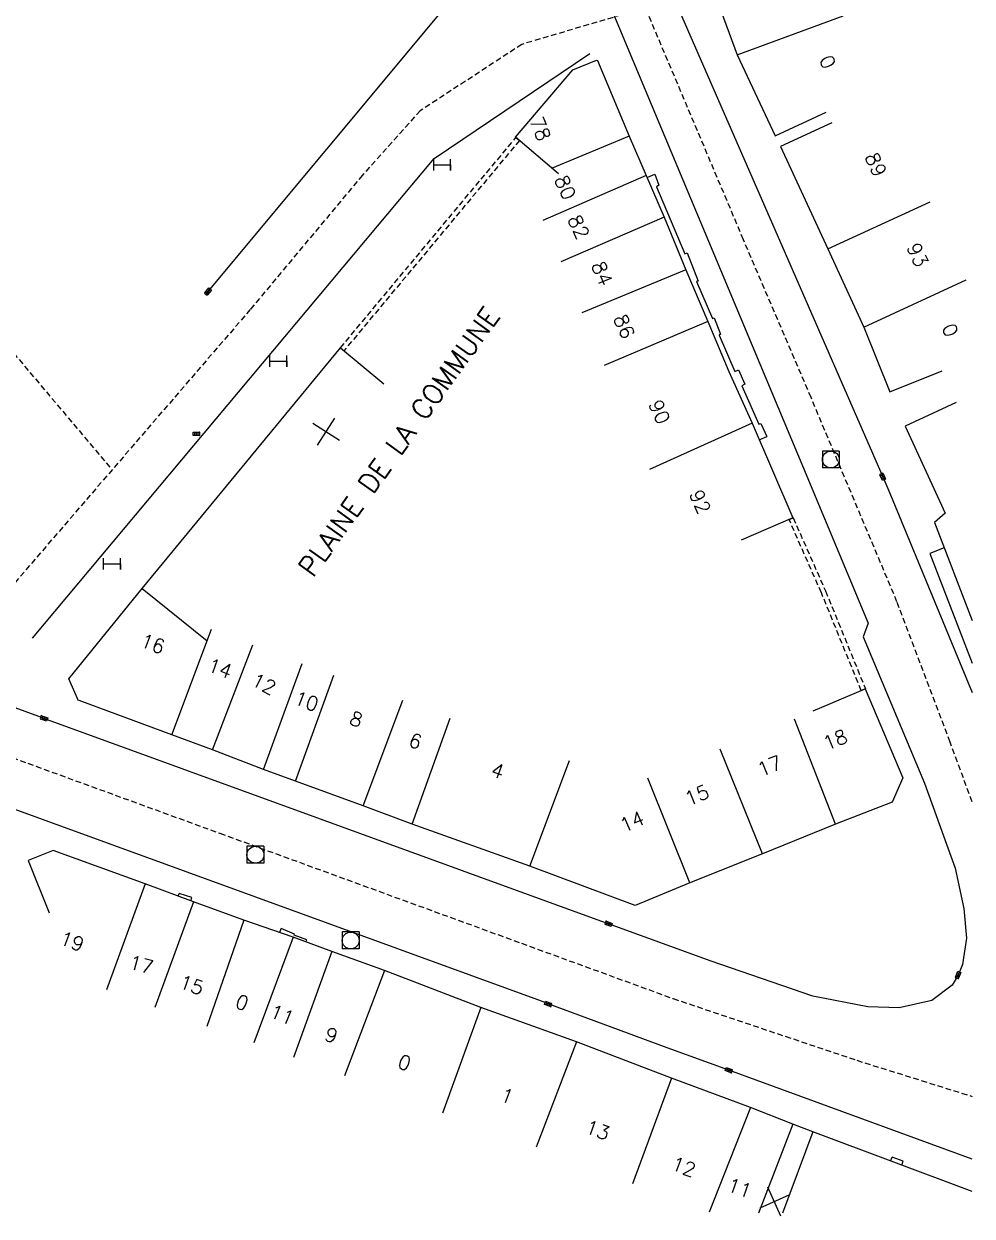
# Model space of a CAD drawing. Header units: millimetres. Extents: x 113000 to 114001, y 121999 to 123000.
# Drawn here: x 113915.8 to 114000, y 121999.7 to 122105.6 of the extents above; entities that cross this region are included whole.
import ezdxf
from ezdxf.enums import TextEntityAlignment as Align

# ---------------------------------------------------------------- set-up
doc = ezdxf.new("R2010")
doc.units = ezdxf.units.MM
doc.linetypes.add('DASHED', pattern=[0.75, 0.5, -0.25])
doc.layers.get('0').update_dxf_attribs({"linetype": 'CONTINUOUS'})
for name, color, linetype in [('W0001', 6, 'DASHED'), ('W0008', 7, 'CONTINUOUS'), ('W0100', 7, 'CONTINUOUS'), ('W0105', 7, 'CONTINUOUS'), ('W0112', 1, 'DASHED'), ('W0400', 7, 'CONTINUOUS'), ('W0420', 7, 'CONTINUOUS'), ('W0989', 7, 'CONTINUOUS'), ('W0991', 7, 'CONTINUOUS'), ('W1102', 7, 'CONTINUOUS'), ('W1474', 7, 'CONTINUOUS')]:
    doc.layers.add(name, color=color, linetype=linetype)
doc.styles.get("Standard").update_dxf_attribs({"font": 'romans.shx', "width": 0.85})

# ---------------------------------------------------------------- blocks, each defined once
blk = doc.blocks.new('T420')
for p, q in [((0.75, 0.75), (-0.75, 0.75)), ((-0.75, 0.75), (-0.75, -0.75)), ((0.75, 0.75), (0.75, -0.75)), ((0.75, -0.75), (-0.75, -0.75))]:
    blk.add_line(p, q)
blk.add_ellipse((0, 0), major_axis=(-0.53, 0.53), ratio=1, start_param=3.926991, end_param=10.210176)
blk = doc.blocks.new('T400')
for p, q in [((-0.15, 0.3), (0.15, 0.3)), ((-0.15, -0.25), (-0.15, 0.3)), ((-0.15, 0.15), (0.15, 0.15)), ((-0.15, 0), (0.15, 0)), ((0.15, 0.3), (0.15, -0.25)), ((-0.15, -0.15), (0.15, -0.15)), ((-0.15, -0.25), (-0.15, -0.3)), ((-0.15, -0.3), (0.15, -0.3)), ((0.15, -0.3), (0.15, -0.25))]:
    blk.add_line(p, q)
blk = doc.blocks.new('t991o')
at = {"color": 0, "linetype": 'Continuous'}
for p, q in [((-1, 1), (1, -1)), ((-1, -1), (1, 1))]:
    blk.add_line(p, q, dxfattribs=at)
blk = doc.blocks.new('T1474')
at = {"color": 0, "linetype": 'Continuous', "flags": 128}
for points in [[(-0.75, -0.5), (-0.75, 0.5)], [(-0.75, 0), (0.75, 0)], [(0.75, 0), (0.75, -0.5), (0.75, 0.5)]]:
    blk.add_lwpolyline(points, dxfattribs=at)

msp = doc.modelspace()

# ---------------------------------------------------------------- linework, layer by layer
at = {"layer": 'W0001'}
for points in [[(114000, 122036.52), (113998.04, 122041.82), (113993.33, 122054.28), (113985.7, 122072.4), (113979.71, 122086.41), (113971.01, 122106.99), (113967.37, 122115.67), (113962.56, 122127.03), (113953.88, 122147.77), (113942.28, 122175.29), (113932.93, 122195.54), (113925.58, 122210.36), (113911.71, 122235.54), (113900.22, 122254.61), (113890.61, 122268.58), (113885.42, 122274.87), (113880.54, 122280.28), (113865.2, 122294.71), (113852.23, 122306.45), (113838.23, 122318.29), (113828.68, 122325.59)], [(113948.08, 122161.53), (113939.36, 122159.41), (113929.77, 122160.25), (113915.19, 122160.54), (113904.72, 122155.6), (113894.99, 122143.12), (113892.45, 122092.62), (113906.24, 122086.66), (113923.68, 122065.98)], [(113971.01, 122106.99), (113960.05, 122103.75), (113951.03, 122097.86), (113945.9, 122092.14), (113935.94, 122080.21), (113911.43, 122051.76), (113908.31, 122042.82)], [(113892.26, 122048.67), (113933.25, 122033.72), (113973.47, 122019.05), (113989.76, 122013.57), (114000, 122010.37)]]:
    msp.add_lwpolyline(points, dxfattribs=at)
at = {"layer": 'W0008'}
for points in [[(113935.33, 122184.29), (113940.29, 122173.12), (113966.48, 122110.52), (113967.65, 122107.72), (113985.04, 122066.12), (113990.77, 122052.38), (113990.33, 122051.15), (113995.78, 122038.18), (113998.48, 122030.64), (113999.25, 122027.06), (113999.49, 122024.4), (113999.13, 122022.09), (113998.75, 122021.14), (113998.23, 122020.24), (113996.43, 122018.88), (113993.51, 122018.24), (113990.74, 122018.32), (113985.87, 122019.25), (113976.74, 122022.41), (113967.73, 122025.69), (113967.05, 122025.91), (113917.63, 122043.92), (113917.18, 122044.09), (113893.62, 122052.7)], [(113976.04, 122111.95), (113974.37, 122110.68), (113973.78, 122109.99), (113973.6, 122109.74), (113973.51, 122108.96), (113973.68, 122107.63), (113973.83, 122107.16), (113992.06, 122065.36), (113992.62, 122064.12), (114000, 122046.22)], [(113963.39, 122109.58), (113956.85, 122106.86), (113955.62, 122106.68), (113954.97, 122106.9), (113953.77, 122107.66), (113953.24, 122107.07), (113932.18, 122081.8), (113931.98, 122081.53)], [(113916.61, 122051.03), (113952.26, 122093.62), (113966.07, 122102.95)], [(114000, 122004.79), (113978.41, 122012.7), (113972.93, 122014.69), (113962.38, 122018.57), (113961.77, 122018.81), (113911.07, 122037.28), (113910.39, 122037.54), (113890.9, 122044.65)]]:
    msp.add_lwpolyline(points, dxfattribs=at)
at = {"layer": 'W0100'}
for points in [[(113980.88, 122113.09), (113976.02, 122111.34), (113979.16, 122102.83), (113982.52, 122095.63), (113987.05, 122097.74)], [(113963.3, 122092.27), (113959.49, 122095.51), (113964.57, 122101.49), (113966.67, 122102.33)], [(113966.67, 122102.33), (113966.74, 122102.32), (113969.55, 122095.6), (113971.07, 122092.11), (113972.68, 122088.4), (113974.6, 122083.73), (113976.54, 122079.16), (113978.4, 122074.71), (113980.47, 122070.12), (113984.1, 122061.72), (113979.51, 122059.74)], [(113987.54, 122096.78), (113983, 122094.69), (113987.2, 122085.59), (113990.4, 122078.66), (113992.71, 122072.9), (113997.35, 122074.76)], [(113920.71, 122045.47), (113919.83, 122047.42), (113926.35, 122055.45), (113943.94, 122076.81), (113947.8, 122073.63)], [(113998.59, 122071.96), (113994.05, 122069.86), (113997.62, 122062.13), (113996.65, 122061.32), (114000, 122052.61)], [(113985.89, 122044.58), (113990.5, 122046.54), (113993.85, 122038.63), (113992.9, 122036.49), (113987.88, 122034.53), (113981.4, 122031.91), (113974.94, 122029.31), (113970.11, 122027.3), (113960.76, 122030.8), (113950.31, 122034.54), (113945.96, 122036.17), (113939.95, 122038.36), (113937.13, 122039.38), (113932.6, 122041.12), (113928.99, 122042.46), (113920.75, 122045.5)], [(114000, 122001.92), (113985.86, 122007.22), (113984.09, 122007.9), (113980.34, 122009.38), (113973.33, 122011.98), (113964.88, 122015.21), (113956.4, 122018.27), (113947.85, 122021.54), (113943.18, 122023.23), (113939.74, 122024.49), (113935.38, 122026.02), (113930.91, 122027.65), (113926.6, 122029.23), (113918.45, 122032.19), (113916.24, 122031.32), (113918.09, 122026.67)]]:
    msp.add_lwpolyline(points, dxfattribs=at)
at = {"layer": 'W0105'}
for p, q in [((113971.21, 122091.96), (113971.85, 122092.22)), ((113981.11, 122068.64), (113981.78, 122068.93)), ((113997.53, 122059.05), (113996.25, 122058.56)), ((113996.25, 122058.56), (114000, 122048.81)), ((113929.55, 122028.15), (113929.64, 122028.39)), ((113930.77, 122028.01), (113929.64, 122028.39)), ((113930.67, 122027.74), (113930.77, 122028.01)), ((113938.55, 122024.91), (113938.68, 122025.28)), ((113940.88, 122024.1), (113940.95, 122024.27)), ((113992.76, 122004.63), (113992.89, 122004.97)), ((113993.88, 122004.61), (113992.89, 122004.97)), ((113993.75, 122004.26), (113993.88, 122004.61))]:
    msp.add_line(p, q, dxfattribs=at)
for points in [[(113971.85, 122092.22), (113972.2, 122091.26), (113971.98, 122091.11), (113974.49, 122085.15), (113974.71, 122085.25), (113975.7, 122082.74), (113975.53, 122082.7), (113976.95, 122079.42), (113977.12, 122079.48), (113977.68, 122078.02), (113977.55, 122077.95), (113978.94, 122074.7), (113979.27, 122074.87), (113979.84, 122073.6), (113979.56, 122073.45), (113981.08, 122070.04), (113981.25, 122070.1), (113981.78, 122068.93)], [(113940.95, 122024.27), (113939.84, 122024.67), (113939.87, 122024.78), (113938.68, 122025.28)]]:
    msp.add_lwpolyline(points, dxfattribs=at)
at = {"layer": 'W0112'}
for p, q in [((113943.94, 122076.81), (113959.52, 122095.48)), ((113959.52, 122095.48), (113959.83, 122095.22)), ((113984.12, 122061.72), (113986.99, 122055.23)), ((113986.99, 122055.23), (113990.53, 122046.54))]:
    msp.add_line(p, q, dxfattribs=at)
for points in [[(113959.83, 122095.22), (113944.25, 122076.55), (113943.94, 122076.81)], [(113986.62, 122055.07), (113983.76, 122061.56), (113984.12, 122061.72)], [(113990.53, 122046.54), (113990.16, 122046.39), (113986.62, 122055.07)]]:
    msp.add_lwpolyline(points, dxfattribs=at)
at = {"layer": 'W1102'}
for p, q in [((113979.16, 122102.83), (113988.54, 122106.29)), ((113969.55, 122095.6), (113962.73, 122092.76)), ((113971.07, 122092.11), (113961.91, 122088.1)), ((113987.2, 122085.59), (113996.28, 122089.78)), ((113972.68, 122088.4), (113963.5, 122084.43)), ((113974.6, 122083.73), (113965.35, 122079.93)), ((113990.4, 122078.66), (113999.48, 122082.85)), ((113976.54, 122079.16), (113967.34, 122075.25)), ((113980.47, 122070.12), (113971.36, 122066.01)), ((113926.35, 122055.45), (113932.11, 122050.79)), ((113928.99, 122042.46), (113932.5, 122051.83)), ((113932.6, 122041.12), (113936.17, 122050.46)), ((113937.13, 122039.38), (113940.55, 122048.78)), ((113939.95, 122038.36), (113943.37, 122047.76)), ((113945.96, 122036.17), (113949.48, 122045.53)), ((113950.31, 122034.54), (113953.68, 122043.95)), ((113987.88, 122034.53), (113984.25, 122043.85)), ((113981.4, 122031.91), (113977.65, 122041.18)), ((113960.76, 122030.8), (113964.27, 122040.17)), ((113974.94, 122029.31), (113971.21, 122038.6)), ((113926.6, 122029.23), (113923.17, 122019.83)), ((113930.91, 122027.65), (113927.47, 122018.26)), ((113935.38, 122026.02), (113932.09, 122016.58)), ((113939.74, 122024.49), (113936.27, 122015.12)), ((113943.18, 122023.23), (113939.78, 122013.82)), ((113947.85, 122021.54), (113944.29, 122012.2)), ((113956.4, 122018.27), (113953, 122008.87)), ((113964.88, 122015.21), (113961.31, 122005.87)), ((113973.33, 122011.98), (113969.85, 122002.61)), ((113980.34, 122009.38), (113976.67, 122000.08)), ((113984.09, 122007.9), (113981.03, 122000)), ((113985.86, 122007.22), (113983.16, 122000))]:
    msp.add_line(p, q, dxfattribs=at)

# ---------------------------------------------------------------- block references
at = {"layer": 'W0400'}
for p, rotation in [((113932.18, 122081.8), 320.1799105365523), ((113931.18, 122069.19), 90), ((113992.06, 122065.36), 203.5641288717942), ((113917.63, 122043.92), 249.9773219312026), ((113967.73, 122025.69), 249.9821315776241), ((113998.75, 122021.14), 338.1124326291981), ((113962.38, 122018.57), 69.80225795786424), ((113978.41, 122012.7), 69.88304323907235)]:
    msp.add_blockref('T400', p, dxfattribs=dict(at, rotation=rotation))
at = {"layer": 'W0420'}
for p in [(113987.46, 122066.9), (113936.4, 122031.82), (113944.85, 122024.21)]:
    msp.add_blockref('T420', p, dxfattribs=at)
at = {"layer": 'W0991'}
for p, rotation in [((113942.67, 122069.37), 12.20257610196583), ((113982.45, 122001.03), 158.8206811615567)]:
    msp.add_blockref('t991o', p, dxfattribs=dict(at, rotation=rotation))
at = {"layer": 'W1474'}
for p in [(113952.97, 122093.06), (113938.43, 122075.62), (113923.68, 122057.64)]:
    msp.add_blockref('T1474', p, dxfattribs=at)

# ---------------------------------------------------------------- texts
at = {"layer": 'W0989'}
msp.add_text('PLAINE DE LA COMMUNE', height=1.75, rotation=54.4049, dxfattribs=at).set_placement((113949.13, 122068.5), align=Align.MIDDLE)
at = {"layer": 'W0991'}
for s, rotation, p in [('0', 295.0127, (113987.18, 122102.19)), ('78', 292.6507, (113961.68, 122096.26)), ('89', 294.7672, (113991.46, 122093.07)), ('80', 293.6383, (113963.9, 122091.05)), ('82', 295.0563, (113965.08, 122087.54)), ('93', 294.7946, (113995.16, 122085.06)), ('84', 292.3446, (113967.16, 122083.41)), ('86', 293.0276, (113969.13, 122078.71)), ('0', 291.7829, (113998.05, 122078.38)), ('90', 294.3165, (113972.25, 122071.13)), ('92', 293.3424, (113975.86, 122063.15)), ('16', 339.781, (113927.29, 122050.55)), ('14', 339.5085, (113933.25, 122048.35)), ('12', 332.7648, (113937.14, 122046.99)), ('10', 340.0287, (113940.93, 122045.45)), ('8', 340.0239, (113945.35, 122043.84)), ('6', 339.3952, (113950.6, 122041.91)), ('18', 21.2993, (113987.85, 122042.03)), ('17', 22.0414, (113982.02, 122039.71)), ('4', 340.3356, (113957.89, 122039.26)), ('15', 21.842, (113975.57, 122037.11)), ('14', 22.6684, (113969.82, 122034.77)), ('19', 340.0039, (113920.13, 122024.13)), ('17', 344.5884, (113926.26, 122022.06)), ('15', 339.9053, (113930.74, 122020.26)), ('0', 337.4969, (113935.21, 122018.7)), ('11', 337.9006, (113938.77, 122017.61)), ('9', 340.1705, (113943.14, 122015.8)), ('0', 339.1049, (113949.63, 122013.37)), ('1', 338.3585, (113958.73, 122010.41)), ('13', 339.9402, (113966.76, 122007.38)), ('12', 339.6388, (113974.4, 122004.12)), ('11', 340.6136, (113979.36, 122002.25))]:
    msp.add_text(s, height=1.25, rotation=rotation, dxfattribs=at).set_placement(p, align=Align.MIDDLE)

doc.saveas('drawing.dxf')
